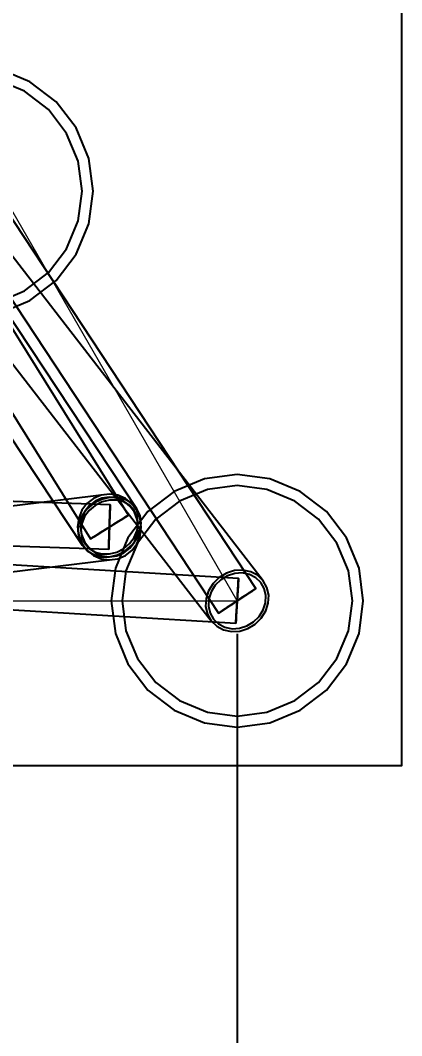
# Model space of a CAD drawing. Header units: millimetres. Extents: x -52000 to 54854, y -52000 to 53750.
# Drawn here: x 32023 to 35500, y -23591 to -14342 of the extents above; entities that cross this region are included whole.
import ezdxf

# ---------------------------------------------------------------- set-up
doc = ezdxf.new("R2010")
doc.units = ezdxf.units.MM
for name, color, linetype, lineweight in [('D-BMK-AXIS', 7, 'Continuous', 13), ('D-STR-BASE', 7, 'Continuous', 25), ('D-STR-DIM', 7, 'Continuous', 13), ('D-STR-STRC', 7, 'Continuous', 25)]:
    doc.layers.add(name, color=color, linetype=linetype, lineweight=lineweight)
doc.styles.add('OpenSansCondensed-Light', font='OpenSansCondensed-Light.ttf')
doc.styles.add('TOWER_UNICODE', font='Arial Unicode.ttf')
doc.dimstyles.new('EZDXF', dxfattribs={"dimtxt": 0.25, "dimasz": 0.175, "dimexe": 0.375, "dimexo": 0.125, "dimgap": 0.1, "dimtad": 1, "dimlfac": 100, "dimzin": 12, "dimdsep": 46, "dimtxsty": 'OpenSansCondensed-Light', "dimblk": 'ARCHTICK', "dimcen": 2.5, "dimazin": 3, "dimtfac": 0.5, "dimtmove": 2, "dimatfit": 3})

# ---------------------------------------------------------------- blocks, each defined once
blk = doc.blocks.new('_ARCHTICK')
at = {"color": 0, "linetype": 'BYBLOCK', "const_width": 0.15}
blk.add_lwpolyline([(-0.5, -0.5), (0.5, 0.5)], dxfattribs=at)

msp = doc.modelspace()

# ---------------------------------------------------------------- linework, layer by layer
at = {"layer": 'D-BMK-AXIS'}
msp.add_lwpolyline([(0, 39259.8), (-34000, -19629.9), (34000, -19629.9)], close=True, dxfattribs=at)
at = {"layer": 'D-STR-BASE'}
msp.add_lwpolyline([(25571.8, -21129.9), (35500, -21129.9), (35500, -14129.9), (25571.8, -14129.9)], close=True, dxfattribs=at)
at = {"layer": 'D-STR-STRC'}
for points in [[(28585.1, -13081), (32585.4, -19123.2), (32631, -19173.6), (32690.5, -19209.2), (32759.9, -19227.7), (32834.5, -19227.8), (32909.2, -19209.5), (32978.8, -19174), (33038.7, -19123.8), (33084.7, -19062.2), (33113.7, -18993.5), (33123.8, -18922.4), (33114.2, -18853.6), (33085.7, -18792), (29085.4, -12749.8)], [(29933.6, -14867.2), (33762.8, -19813.6), (33813.4, -19862.2), (33876.7, -19895), (33948.4, -19909.8), (34023.6, -19905.5), (34097.2, -19882.4), (34164.2, -19842.1), (34220, -19787.3), (34260.8, -19721.8), (34283.9, -19650.1), (34287.6, -19576.9), (34271.6, -19507.4), (34237.2, -19446.3), (30408.1, -14499.9)], [(29535.9, -19661.8), (32835.5, -19257.4), (32910.6, -19247.9), (32980.6, -19218.5), (33040.6, -19171.4), (33086.7, -19109.7), (33115.7, -19037.6), (33125.6, -18960.1), (33115.7, -18882.4), (33086.7, -18809.8), (33040.6, -18747.3), (32980.6, -18699.2), (32910.6, -18668.6), (32835.5, -18657.8), (29535.9, -19062.1)]]:
    msp.add_lwpolyline(points, dxfattribs=at)
for points in [[(29998.4, -14791), (32663.1, -19065.1), (33008, -18850.1), (30343.3, -14576)], [(32685.9, -15897.9), (32646.7, -15600.2), (32531.8, -15322.9), (32349.1, -15084.7), (32110.9, -14901.9), (31833.5, -14787), (31535.9, -14747.9), (31238.3, -14787), (30960.9, -14901.9), (30722.7, -15084.7), (30540, -15322.9), (30425.1, -15600.2), (30385.9, -15897.9), (30425.1, -16195.5), (30540, -16472.9), (30722.7, -16711), (30960.9, -16893.8), (31238.3, -17008.7), (31535.9, -17047.9), (31833.5, -17008.7), (32110.9, -16893.8), (32349.1, -16711), (32531.8, -16472.9), (32646.7, -16195.5)], [(32585.9, -15897.9), (32550.1, -15626.1), (32445.2, -15372.9), (32278.4, -15155.4), (32060.9, -14988.5), (31807.7, -14883.6), (31535.9, -14847.9), (31264.1, -14883.6), (31010.9, -14988.5), (30793.4, -15155.4), (30626.6, -15372.9), (30521.7, -15626.1), (30485.9, -15897.9), (30521.7, -16169.6), (30626.6, -16422.9), (30793.4, -16640.3), (31010.9, -16807.2), (31264.1, -16912.1), (31535.9, -16947.9), (31807.7, -16912.1), (32060.9, -16807.2), (32278.4, -16640.3), (32445.2, -16422.9), (32550.1, -16169.6)], [(31366.3, -16009.8), (33830.4, -19741.9), (34169.6, -19517.9), (31705.5, -15785.9)], [(35150, -19629.9), (35110.8, -19332.3), (34995.9, -19054.9), (34813.2, -18816.7), (34575, -18634), (34297.6, -18519.1), (34000, -18479.9), (33702.4, -18519.1), (33425, -18634), (33186.8, -18816.7), (33004.1, -19054.9), (32889.2, -19332.3), (32850, -19629.9), (32889.2, -19927.6), (33004.1, -20204.9), (33186.8, -20443.1), (33425, -20625.8), (33702.4, -20740.7), (34000, -20779.9), (34297.6, -20740.7), (34575, -20625.8), (34813.2, -20443.1), (34995.9, -20204.9), (35110.8, -19927.6)], [(27794.8, -18990), (32828.6, -19160.7), (32842.4, -18754.5), (27808.6, -18583.9)], [(35050, -19629.9), (35014.2, -19358.1), (34909.3, -19104.9), (34742.5, -18887.4), (34525, -18720.6), (34271.8, -18615.7), (34000, -18579.9), (33728.2, -18615.7), (33475, -18720.6), (33257.5, -18887.4), (33090.7, -19104.9), (32985.8, -19358.1), (32950, -19629.9), (32985.8, -19901.7), (33090.7, -20154.9), (33257.5, -20372.4), (33475, -20539.2), (33728.2, -20644.1), (34000, -20679.9), (34271.8, -20644.1), (34525, -20539.2), (34742.5, -20372.4), (34909.3, -20154.9), (35014.2, -19901.7)], [(32835.5, -18657.8), (32760.4, -18667.3), (32690.5, -18696.7), (32630.4, -18743.8), (32584.3, -18805.5), (32555.3, -18877.6), (32545.4, -18955.1), (32555.3, -19032.8), (32584.3, -19105.4), (32630.4, -19167.9), (32690.5, -19216), (32760.4, -19246.6), (32835.5, -19257.4), (32910.6, -19247.9), (32980.6, -19218.5), (33040.6, -19171.4), (33086.7, -19109.7), (33115.7, -19037.6), (33125.6, -18960.1), (33115.7, -18882.4), (33086.7, -18809.8), (33040.6, -18747.3), (32980.6, -18699.2), (32910.6, -18668.6)], [(33085.7, -18792), (33040.1, -18741.6), (32980.5, -18706), (32911.1, -18687.5), (32836.5, -18687.4), (32761.9, -18705.7), (32692.2, -18741.2), (32632.4, -18791.4), (32586.4, -18853), (32557.3, -18921.7), (32547.2, -18992.8), (32556.8, -19061.6), (32585.4, -19123.2), (32631, -19173.6), (32690.5, -19209.2), (32759.9, -19227.7), (32834.5, -19227.8), (32909.2, -19209.5), (32978.8, -19174), (33038.7, -19123.8), (33084.7, -19062.2), (33113.7, -18993.5), (33123.8, -18922.4), (33114.2, -18853.6)], [(32835.5, -18685.7), (32767.4, -18694.4), (32704, -18721), (32649.5, -18763.8), (32607.8, -18819.7), (32581.5, -18885.1), (32572.5, -18955.4), (32581.5, -19025.8), (32607.8, -19091.6), (32649.5, -19148.2), (32704, -19191.9), (32767.4, -19219.6), (32835.5, -19229.5), (32903.6, -19220.8), (32967, -19194.2), (33021.5, -19151.4), (33063.3, -19095.5), (33089.6, -19030.1), (33098.5, -18959.8), (33089.6, -18889.4), (33063.3, -18823.6), (33021.5, -18766.9), (32967, -18723.3), (32903.6, -18695.6)], [(33062.3, -18807.4), (33021, -18761.8), (32967, -18729.5), (32904, -18712.7), (32836.4, -18712.6), (32768.7, -18729.2), (32705.6, -18761.4), (32651.3, -18806.9), (32609.6, -18862.7), (32583.3, -18925), (32574.2, -18989.5), (32582.8, -19051.8), (32608.7, -19107.7), (32650.1, -19153.4), (32704.1, -19185.7), (32767, -19202.5), (32834.6, -19202.6), (32902.3, -19186), (32965.4, -19153.8), (33019.7, -19108.3), (33061.4, -19052.4), (33087.7, -18990.2), (33096.9, -18925.7), (33088.2, -18863.3)], [(32828.6, -19160.7), (32828.9, -19153.8), (32829.6, -19133.5), (32830.6, -19101.2), (32832.1, -19059.1), (32833.7, -19010.2), (32835.5, -18957.6), (32837.3, -18905), (32839, -18856.1), (32840.4, -18814), (32841.5, -18781.7), (32842.2, -18761.4), (32842.4, -18754.5), (32842.2, -18761.4), (32841.5, -18781.7), (32840.4, -18814), (32839, -18856.1), (32837.3, -18905), (32835.5, -18957.6), (32833.7, -19010.2), (32832.1, -19059.1), (32830.6, -19101.2), (32829.6, -19133.5), (32828.9, -19153.8)], [(32829.2, -19144.7), (32829.4, -19138.3), (32830, -19119.6), (32831, -19089.9), (32832.3, -19051.1), (32833.9, -19006), (32835.5, -18957.6), (32837.2, -18909.2), (32838.7, -18864), (32840, -18825.3), (32841, -18795.6), (32841.6, -18776.9), (32841.9, -18770.5), (32841.6, -18776.9), (32841, -18795.6), (32840, -18825.3), (32838.7, -18864), (32837.2, -18909.2), (32835.5, -18957.6), (32833.9, -19006), (32832.3, -19051.1), (32831, -19089.9), (32830, -19119.6), (32829.4, -19138.3)], [(33008, -18850.1), (33002.1, -18853.8), (32984.8, -18864.5), (32957.4, -18881.6), (32921.7, -18903.8), (32880.1, -18929.8), (32835.5, -18957.6), (32790.9, -18985.4), (32749.3, -19011.3), (32713.6, -19033.6), (32686.2, -19050.7), (32669, -19061.4), (32663.1, -19065.1), (32669, -19061.4), (32686.2, -19050.7), (32713.6, -19033.6), (32749.3, -19011.3), (32790.9, -18985.4), (32835.5, -18957.6), (32880.1, -18929.8), (32921.7, -18903.8), (32957.4, -18881.6), (32984.8, -18864.5), (33002.1, -18853.8)], [(32994.4, -18858.6), (32989, -18861.9), (32973.1, -18871.8), (32947.8, -18887.6), (32914.9, -18908.1), (32876.6, -18932), (32835.5, -18957.6), (32794.4, -18983.2), (32756.1, -19007.1), (32723.2, -19027.6), (32697.9, -19043.4), (32682.1, -19053.3), (32676.7, -19056.6), (32682.1, -19053.3), (32697.9, -19043.4), (32723.2, -19027.6), (32756.1, -19007.1), (32794.4, -18983.2), (32835.5, -18957.6), (32876.6, -18932), (32914.9, -18908.1), (32947.8, -18887.6), (32973.1, -18871.8), (32989, -18861.9)], [(29523.7, -19564.8), (33987.8, -19832.7), (34012.2, -19427.1), (29548.1, -19159.1)], [(34237.2, -19446.3), (34186.6, -19397.6), (34123.3, -19364.8), (34051.6, -19350), (33976.4, -19354.4), (33902.8, -19377.5), (33835.8, -19417.8), (33780, -19472.5), (33739.2, -19538), (33716.1, -19609.8), (33712.4, -19682.9), (33728.4, -19752.4), (33762.8, -19813.6), (33813.4, -19862.2), (33876.7, -19895), (33948.4, -19909.8), (34023.6, -19905.5), (34097.2, -19882.4), (34164.2, -19842.1), (34220, -19787.3), (34260.8, -19721.8), (34283.9, -19650.1), (34287.6, -19576.9), (34271.6, -19507.4)], [(34215.1, -19463.4), (34169.2, -19419.3), (34111.8, -19389.5), (34046.8, -19376.2), (33978.6, -19380.1), (33911.8, -19401), (33851.1, -19437.6), (33800.5, -19487.2), (33763.5, -19546.6), (33742.6, -19611.6), (33739.3, -19677.9), (33753.7, -19741), (33784.9, -19796.4), (33830.8, -19840.5), (33888.2, -19870.3), (33953.2, -19883.7), (34021.4, -19879.7), (34088.2, -19858.8), (34148.9, -19822.3), (34199.5, -19772.6), (34236.5, -19713.2), (34257.4, -19648.2), (34260.7, -19581.9), (34246.3, -19518.9)], [(33987.8, -19832.7), (33988.2, -19825.8), (33989.5, -19805.6), (33991.4, -19773.3), (33993.9, -19731.3), (33996.8, -19682.4), (34000, -19629.9), (34003.2, -19577.4), (34006.1, -19528.5), (34008.6, -19486.5), (34010.5, -19454.2), (34011.8, -19434), (34012.2, -19427.1), (34011.8, -19434), (34010.5, -19454.2), (34008.6, -19486.5), (34006.1, -19528.5), (34003.2, -19577.4), (34000, -19629.9), (33996.8, -19682.4), (33993.9, -19731.3), (33991.4, -19773.3), (33989.5, -19805.6), (33988.2, -19825.8)], [(33988.8, -19816.8), (33989.2, -19810.4), (33990.3, -19791.7), (33992.1, -19762), (33994.4, -19723.3), (33997.1, -19678.3), (34000, -19629.9), (34002.9, -19581.5), (34005.6, -19536.5), (34007.9, -19497.8), (34009.7, -19468.1), (34010.8, -19449.4), (34011.2, -19443), (34010.8, -19449.4), (34009.7, -19468.1), (34007.9, -19497.8), (34005.6, -19536.5), (34002.9, -19581.5), (34000, -19629.9), (33997.1, -19678.3), (33994.4, -19723.3), (33992.1, -19762), (33990.3, -19791.7), (33989.2, -19810.4)], [(34169.6, -19517.9), (34163.8, -19521.8), (34146.9, -19532.9), (34119.9, -19550.7), (34084.8, -19573.9), (34043.9, -19600.9), (34000, -19629.9), (33956.1, -19658.9), (33915.2, -19685.9), (33880.1, -19709.1), (33853.1, -19726.9), (33836.2, -19738.1), (33830.4, -19741.9), (33836.2, -19738.1), (33853.1, -19726.9), (33880.1, -19709.1), (33915.2, -19685.9), (33956.1, -19658.9), (34000, -19629.9), (34043.9, -19600.9), (34084.8, -19573.9), (34119.9, -19550.7), (34146.9, -19532.9), (34163.8, -19521.8)], [(34156.2, -19526.8), (34150.9, -19530.3), (34135.3, -19540.6), (34110.5, -19557), (34078.1, -19578.3), (34040.4, -19603.2), (34000, -19629.9), (33959.6, -19656.6), (33921.9, -19681.5), (33889.5, -19702.8), (33864.7, -19719.2), (33849.1, -19729.5), (33843.8, -19733.1), (33849.1, -19729.5), (33864.7, -19719.2), (33889.5, -19702.8), (33921.9, -19681.5), (33959.6, -19656.6), (34000, -19629.9), (34040.4, -19603.2), (34078.1, -19578.3), (34110.5, -19557), (34135.3, -19540.6), (34150.9, -19530.3)]]:
    msp.add_lwpolyline(points, close=True, dxfattribs=at)

# ---------------------------------------------------------------- dimensions: what is measured, and where the dimension line sits
at = {"layer": 'D-STR-DIM'}
msp.add_linear_dim(base=(-34000, -28129.9), p1=(-34000, -19629.9), p2=(34000, -19629.9), dimstyle='EZDXF', override={"dimtxt": 1400, "dimasz": 625, "dimexe": 350, "dimexo": 300, "dimgap": 350, "dimtad": 1, "dimdec": 0, "dimlfac": 1, "dimlunit": 2, "dimtxsty": 'TOWER_UNICODE', "dimclrd": 7, "dimclre": 7, "dimclrt": 7}, dxfattribs=at).render()

doc.saveas('drawing.dxf')
